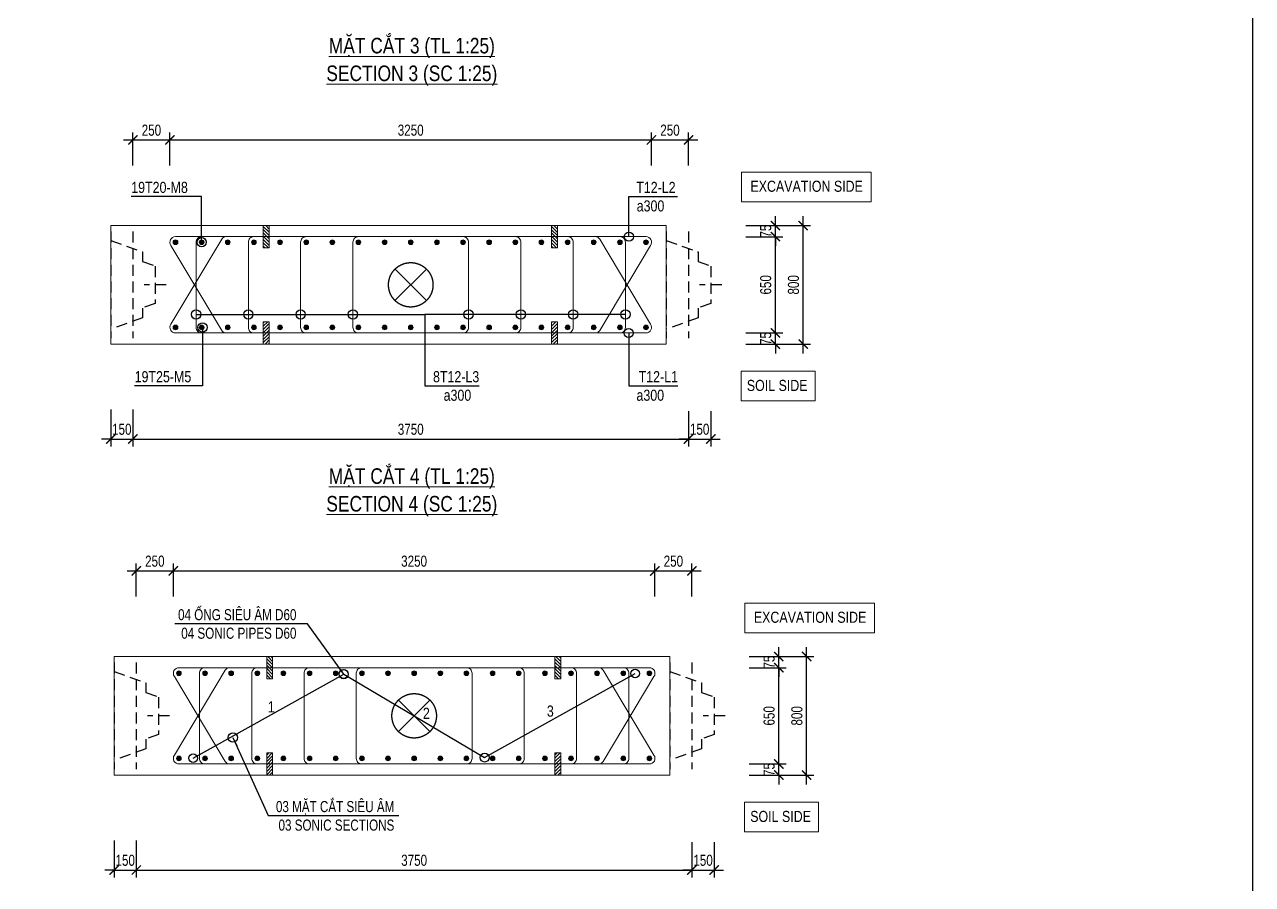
# Model space of a CAD drawing. Header units: millimetres. Extents: x 2746337 to 7547699, y -363432 to 15720.
# Drawn here: x 3114203 to 3147351, y -246798 to -223588 of the extents above; entities that cross this region are included whole.
import ezdxf
from ezdxf.enums import TextEntityAlignment as Align

# ---------------------------------------------------------------- set-up
doc = ezdxf.new("R2010")
doc.units = ezdxf.units.MM
doc.header["$LTSCALE"] = 1200
doc.header["$PDMODE"] = 3
doc.linetypes.add('CENTER', pattern=[2, 1.25, -0.25, 0.25, -0.25])
doc.linetypes.add('HIDDEN', pattern=[0.375, 0.25, -0.125])
for name, color, linetype, lineweight in [('5', 5, 'Continuous', 13), ('BOUND', 3, 'Continuous', 20), ('CWS', 8, 'HIDDEN', 9), ('ENOTE', 2, 'Continuous', 15), ('GRID', 74, 'CENTER', 15), ('K-THUOC', 1, 'Continuous', 18), ('LEADER', 8, 'Continuous', 9), ('MCT', 6, 'Continuous', 20), ('PIPE60', 1, 'Continuous', 25), ('TEXTEN', 3, 'Continuous', 13), ('TEXTMA', 2, 'Continuous', 13), ('TEXTVN', 2, 'Continuous', 20), ('TIE', 4, 'Continuous', 13)]:
    doc.layers.add(name, color=color, linetype=linetype, lineweight=lineweight)
for name, color, linetype in [('CDC.04.HIDDEN', 8, 'HIDDEN'), ('MCSA', 5, 'HIDDEN'), ('MIE', 5, 'HIDDEN')]:
    doc.layers.add(name, color=color, linetype=linetype)
doc.styles.add('DB_Arial', font='arial.ttf', dxfattribs={"width": 0.8})
doc.styles.add('SMTEXT', font='arial.ttf', dxfattribs={"width": 0.75})
doc.dimstyles.new('BSV25', dxfattribs={"dimtxt": 300, "dimasz": 250, "dimexe": 200, "dimexo": 0, "dimgap": 108, "dimtad": 1, "dimdec": 0, "dimlfac": 0.25, "dimdsep": 46, "dimtxsty": 'SMTEXT', "dimblk": 'ARCHTICK', "dimcen": 100, "dimdle": 250, "dimclrd": 256, "dimclre": 256, "dimclrt": 2, "dimadec": 0, "dimazin": 0, "dimtfac": 1, "dimtdec": 0, "dimtix": 1, "dimtmove": 2, "dimatfit": 3, "dimfxl": 800, "dimfxlon": 1, "dimtolj": 1, "dimtzin": 0, "dimarcsym": 0})

# ---------------------------------------------------------------- blocks, each defined once
blk = doc.blocks.new('cws800')
at = {"layer": 'CDC.04.HIDDEN'}
for p, q in [((-600, 1440), (-600, -1440)), ((0, 1440), (0, -1440))]:
    blk.add_line(p, q, dxfattribs=at)
for points in [[(0, 1200), (-860, 888), (-860, 627), (-1200, 507), (-1200, -507), (-860, -627), (-860, -888), (0, -1200)], [(-1500, 0), (-900, 0)]]:
    blk.add_lwpolyline(points, dxfattribs=at)
blk = doc.blocks.new('_ArchTick')
at = {"color": 0, "linetype": 'ByBlock', "const_width": 0.15}
blk.add_lwpolyline([(-0.5, -0.5), (0.5, 0.5)], dxfattribs=at)
blk = doc.blocks.new('*D1874')
at = {"layer": 'Defpoints', "color": 0, "transparency": 16777216}
for p in [(3116528, -232213), (3117128, -232053), (3117128, -234775)]:
    blk.add_point(p, dxfattribs=at)
at = {"layer": 'K-THUOC', "lineweight": -2, "transparency": 16777216}
for p, q in [((3116528, -233975), (3116528, -234975)), ((3117128, -233975), (3117128, -234975)), ((3116528, -234775), (3116278, -234775)), ((3116528, -234775), (3117128, -234775)), ((3117128, -234775), (3117378, -234775))]:
    blk.add_line(p, q, dxfattribs=at)
at = {"layer": 'K-THUOC', "lineweight": -2, "transparency": 16777216, "xscale": 250, "yscale": 250, "zscale": 250}
blk.add_blockref('_ArchTick', (3116528, -234775), dxfattribs=at)
at = {"layer": 'K-THUOC', "lineweight": -2, "transparency": 16777216, "xscale": 250, "yscale": 250, "zscale": 250, "rotation": 180}
blk.add_blockref('_ArchTick', (3117128, -234775), dxfattribs=at)
at = {"layer": 'K-THUOC', "color": 2, "transparency": 16777216, "insert": (3116828, -234513), "char_height": 300, "attachment_point": 5, "style": 'SMTEXT'}
blk.add_mtext('\\A1;150', dxfattribs=at)
blk = doc.blocks.new('*D1875')
at = {"layer": 'Defpoints', "color": 0, "transparency": 16777216}
for p in [(3132128, -234025), (3132728, -234025), (3132728, -234775)]:
    blk.add_point(p, dxfattribs=at)
at = {"layer": 'K-THUOC', "lineweight": -2, "transparency": 16777216}
for p, q in [((3132128, -234025), (3132128, -234975)), ((3132728, -234025), (3132728, -234975)), ((3132128, -234775), (3131878, -234775)), ((3132128, -234775), (3132728, -234775)), ((3132728, -234775), (3132978, -234775))]:
    blk.add_line(p, q, dxfattribs=at)
at = {"layer": 'K-THUOC', "lineweight": -2, "transparency": 16777216, "xscale": 250, "yscale": 250, "zscale": 250}
blk.add_blockref('_ArchTick', (3132128, -234775), dxfattribs=at)
at = {"layer": 'K-THUOC', "lineweight": -2, "transparency": 16777216, "xscale": 250, "yscale": 250, "zscale": 250, "rotation": 180}
blk.add_blockref('_ArchTick', (3132728, -234775), dxfattribs=at)
at = {"layer": 'K-THUOC', "color": 2, "transparency": 16777216, "insert": (3132428, -234513), "char_height": 300, "attachment_point": 5, "style": 'SMTEXT'}
blk.add_mtext('\\A1;150', dxfattribs=at)
blk = doc.blocks.new('*D1876')
at = {"layer": 'Defpoints', "color": 0, "transparency": 16777216}
for p in [(3118128, -226701), (3117128, -227392), (3118128, -227392)]:
    blk.add_point(p, dxfattribs=at)
at = {"layer": 'K-THUOC', "lineweight": -2, "transparency": 16777216}
for p, q in [((3116878, -226701), (3118378, -226701)), ((3117128, -227392), (3117128, -226501)), ((3118128, -227392), (3118128, -226501))]:
    blk.add_line(p, q, dxfattribs=at)
at = {"layer": 'K-THUOC', "lineweight": -2, "transparency": 16777216, "xscale": 250, "yscale": 250, "zscale": 250, "rotation": 180}
blk.add_blockref('_ArchTick', (3117128, -226701), dxfattribs=at)
at = {"layer": 'K-THUOC', "lineweight": -2, "transparency": 16777216, "xscale": 250, "yscale": 250, "zscale": 250}
blk.add_blockref('_ArchTick', (3118128, -226701), dxfattribs=at)
at = {"layer": 'K-THUOC', "color": 2, "transparency": 16777216, "insert": (3117628, -226440), "char_height": 300, "attachment_point": 5, "style": 'SMTEXT'}
blk.add_mtext('\\A1;250', dxfattribs=at)
blk = doc.blocks.new('*D1877')
at = {"layer": 'Defpoints', "color": 0, "transparency": 16777216}
for p in [(3131126, -226701), (3118128, -227392), (3131126, -227392)]:
    blk.add_point(p, dxfattribs=at)
at = {"layer": 'K-THUOC', "lineweight": -2, "transparency": 16777216}
for p, q in [((3117878, -226701), (3131376, -226701)), ((3118128, -227392), (3118128, -226501)), ((3131126, -227392), (3131126, -226501))]:
    blk.add_line(p, q, dxfattribs=at)
at = {"layer": 'K-THUOC', "lineweight": -2, "transparency": 16777216, "xscale": 250, "yscale": 250, "zscale": 250, "rotation": 180}
blk.add_blockref('_ArchTick', (3118128, -226701), dxfattribs=at)
at = {"layer": 'K-THUOC', "lineweight": -2, "transparency": 16777216, "xscale": 250, "yscale": 250, "zscale": 250}
blk.add_blockref('_ArchTick', (3131126, -226701), dxfattribs=at)
at = {"layer": 'K-THUOC', "color": 2, "transparency": 16777216, "insert": (3124627, -226440), "char_height": 300, "attachment_point": 5, "style": 'SMTEXT'}
blk.add_mtext('\\A1;3250', dxfattribs=at)
blk = doc.blocks.new('*D1878')
at = {"layer": 'Defpoints', "color": 0, "transparency": 16777216}
for p in [(3117128, -232053), (3132128, -234025), (3132128, -234775)]:
    blk.add_point(p, dxfattribs=at)
at = {"layer": 'K-THUOC', "lineweight": -2, "transparency": 16777216}
for p, q in [((3117128, -233975), (3117128, -234975)), ((3132128, -234025), (3132128, -234975)), ((3116878, -234775), (3132378, -234775))]:
    blk.add_line(p, q, dxfattribs=at)
at = {"layer": 'K-THUOC', "lineweight": -2, "transparency": 16777216, "xscale": 250, "yscale": 250, "zscale": 250, "rotation": 180}
blk.add_blockref('_ArchTick', (3117128, -234775), dxfattribs=at)
at = {"layer": 'K-THUOC', "lineweight": -2, "transparency": 16777216, "xscale": 250, "yscale": 250, "zscale": 250}
blk.add_blockref('_ArchTick', (3132128, -234775), dxfattribs=at)
at = {"layer": 'K-THUOC', "color": 2, "transparency": 16777216, "insert": (3124628, -234513), "char_height": 300, "attachment_point": 5, "style": 'SMTEXT'}
blk.add_mtext('\\A1;3750', dxfattribs=at)
blk = doc.blocks.new('*D1879')
at = {"layer": 'Defpoints', "color": 0, "transparency": 16777216}
for p in [(3132128, -226701), (3131126, -227392), (3132128, -227392)]:
    blk.add_point(p, dxfattribs=at)
at = {"layer": 'K-THUOC', "lineweight": -2, "transparency": 16777216}
for p, q in [((3130876, -226701), (3132378, -226701)), ((3131126, -227392), (3131126, -226501)), ((3132128, -227392), (3132128, -226501))]:
    blk.add_line(p, q, dxfattribs=at)
at = {"layer": 'K-THUOC', "lineweight": -2, "transparency": 16777216, "xscale": 250, "yscale": 250, "zscale": 250, "rotation": 180}
blk.add_blockref('_ArchTick', (3131126, -226701), dxfattribs=at)
at = {"layer": 'K-THUOC', "lineweight": -2, "transparency": 16777216, "xscale": 250, "yscale": 250, "zscale": 250}
blk.add_blockref('_ArchTick', (3132128, -226701), dxfattribs=at)
at = {"layer": 'K-THUOC', "color": 2, "transparency": 16777216, "insert": (3131627, -226440), "char_height": 300, "attachment_point": 5, "style": 'SMTEXT'}
blk.add_mtext('\\A1;250', dxfattribs=at)
blk = doc.blocks.new('mct1')
at = {"lineweight": 9}
h = blk.add_hatch(color=256, dxfattribs=at)
h.dxf.hatch_style = 1
h.paths.add_polyline_path([(-16, 0, 1), (16, 0, 1)])
blk.add_circle((0, 0), 16, dxfattribs=at)
blk = doc.blocks.new('sp')
at = {"layer": '5', "lineweight": 20}
h = blk.add_hatch(dxfattribs=at)
h.set_pattern_fill('ANSI31', color=256, scale=500)
h.set_pattern_definition([(45, (0, 0), (-44.194, 44.194), [])])
h.paths.add_polyline_path([(80, 300), (-80, 300), (-80, -300), (80, -300)])
blk.add_lwpolyline([(-80, -300), (80, -300), (80, 300), (-80, 300)], close=True, dxfattribs=at)
blk = doc.blocks.new('*D1880')
at = {"layer": 'Defpoints', "color": 0, "transparency": 16777216}
for p in [(3133723, -229013), (3135223, -229013), (3133723, -232213)]:
    blk.add_point(p, dxfattribs=at)
at = {"layer": 'K-THUOC', "lineweight": -2, "transparency": 16777216}
for p, q in [((3134423, -229013), (3135423, -229013)), ((3135223, -232463), (3135223, -228763)), ((3134423, -232213), (3135423, -232213))]:
    blk.add_line(p, q, dxfattribs=at)
at = {"layer": 'K-THUOC', "lineweight": -2, "transparency": 16777216, "xscale": 250, "yscale": 250, "zscale": 250}
for p, rotation in [((3135223, -229013), 90), ((3135223, -232213), 270)]:
    blk.add_blockref('_ArchTick', p, dxfattribs=dict(at, rotation=rotation))
at = {"layer": 'K-THUOC', "color": 2, "transparency": 16777216, "insert": (3134962, -230613), "char_height": 300, "attachment_point": 5, "rotation": 90, "style": 'SMTEXT'}
blk.add_mtext('\\A1;800', dxfattribs=at)
blk = doc.blocks.new('*D1881')
at = {"layer": 'Defpoints', "color": 0, "transparency": 16777216}
for p in [(3133723, -231913), (3134473, -231913), (3133365, -232213)]:
    blk.add_point(p, dxfattribs=at)
at = {"layer": 'K-THUOC', "lineweight": -2, "transparency": 16777216}
for p, q in [((3134473, -231913), (3134473, -231663)), ((3133723, -231913), (3134673, -231913)), ((3134473, -232213), (3134473, -231913)), ((3133673, -232213), (3134673, -232213)), ((3134473, -232213), (3134473, -232463))]:
    blk.add_line(p, q, dxfattribs=at)
at = {"layer": 'K-THUOC', "lineweight": -2, "transparency": 16777216, "xscale": 250, "yscale": 250, "zscale": 250}
for p, rotation in [((3134473, -231913), 270), ((3134473, -232213), 90)]:
    blk.add_blockref('_ArchTick', p, dxfattribs=dict(at, rotation=rotation))
at = {"layer": 'K-THUOC', "color": 2, "transparency": 16777216, "insert": (3134212, -232063), "char_height": 300, "attachment_point": 5, "rotation": 90, "style": 'SMTEXT'}
blk.add_mtext('\\A1;75', dxfattribs=at)
blk = doc.blocks.new('*D1882')
at = {"layer": 'Defpoints', "color": 0, "transparency": 16777216}
for p in [(3133365, -229313), (3134473, -229313), (3133365, -231913)]:
    blk.add_point(p, dxfattribs=at)
at = {"layer": 'K-THUOC', "lineweight": -2, "transparency": 16777216}
for p, q in [((3133673, -229313), (3134673, -229313)), ((3134473, -232163), (3134473, -229063)), ((3133673, -231913), (3134673, -231913))]:
    blk.add_line(p, q, dxfattribs=at)
at = {"layer": 'K-THUOC', "lineweight": -2, "transparency": 16777216, "xscale": 250, "yscale": 250, "zscale": 250}
for p, rotation in [((3134473, -229313), 90), ((3134473, -231913), 270)]:
    blk.add_blockref('_ArchTick', p, dxfattribs=dict(at, rotation=rotation))
at = {"layer": 'K-THUOC', "color": 2, "transparency": 16777216, "insert": (3134212, -230613), "char_height": 300, "attachment_point": 5, "rotation": 90, "style": 'SMTEXT'}
blk.add_mtext('\\A1;650', dxfattribs=at)
blk = doc.blocks.new('*D1883')
at = {"layer": 'Defpoints', "color": 0, "transparency": 16777216}
for p in [(3133365, -229013), (3134473, -229013), (3133365, -229313)]:
    blk.add_point(p, dxfattribs=at)
at = {"layer": 'K-THUOC', "lineweight": -2, "transparency": 16777216}
for p, q in [((3133673, -229013), (3134673, -229013)), ((3134473, -229013), (3134473, -228763)), ((3134473, -229313), (3134473, -229013)), ((3133673, -229313), (3134673, -229313)), ((3134473, -229313), (3134473, -229563))]:
    blk.add_line(p, q, dxfattribs=at)
at = {"layer": 'K-THUOC', "lineweight": -2, "transparency": 16777216, "xscale": 250, "yscale": 250, "zscale": 250}
for p, rotation in [((3134473, -229013), 270), ((3134473, -229313), 90)]:
    blk.add_blockref('_ArchTick', p, dxfattribs=dict(at, rotation=rotation))
at = {"layer": 'K-THUOC', "color": 2, "transparency": 16777216, "insert": (3134212, -229163), "char_height": 300, "attachment_point": 5, "rotation": 90, "style": 'SMTEXT'}
blk.add_mtext('\\A1;75', dxfattribs=at)
blk = doc.blocks.new('tremie')
at = {"layer": 'MIE', "color": 74, "ltscale": 1000}
for p, q in [((424, -424), (-424, 424)), ((424, 424), (-424, -424))]:
    blk.add_line(p, q, dxfattribs=at)
at = {"layer": 'MIE', "ltscale": 500}
blk.add_circle((0, 0), 600, dxfattribs=at)
blk = doc.blocks.new('*D1884')
at = {"layer": 'Defpoints', "color": 0, "transparency": 16777216}
for p in [(3116620, -243847), (3117220, -243687), (3117220, -246409)]:
    blk.add_point(p, dxfattribs=at)
at = {"layer": 'K-THUOC', "lineweight": -2, "transparency": 16777216}
for p, q in [((3116620, -245609), (3116620, -246609)), ((3117220, -245609), (3117220, -246609)), ((3116620, -246409), (3116370, -246409)), ((3116620, -246409), (3117220, -246409)), ((3117220, -246409), (3117470, -246409))]:
    blk.add_line(p, q, dxfattribs=at)
at = {"layer": 'K-THUOC', "lineweight": -2, "transparency": 16777216, "xscale": 250, "yscale": 250, "zscale": 250}
blk.add_blockref('_ArchTick', (3116620, -246409), dxfattribs=at)
at = {"layer": 'K-THUOC', "lineweight": -2, "transparency": 16777216, "xscale": 250, "yscale": 250, "zscale": 250, "rotation": 180}
blk.add_blockref('_ArchTick', (3117220, -246409), dxfattribs=at)
at = {"layer": 'K-THUOC', "color": 2, "transparency": 16777216, "insert": (3116920, -246148), "char_height": 300, "attachment_point": 5, "style": 'SMTEXT'}
blk.add_mtext('\\A1;150', dxfattribs=at)
blk = doc.blocks.new('*D1885')
at = {"layer": 'Defpoints', "color": 0, "transparency": 16777216}
for p in [(3132220, -245659), (3132820, -245659), (3132820, -246409)]:
    blk.add_point(p, dxfattribs=at)
at = {"layer": 'K-THUOC', "lineweight": -2, "transparency": 16777216}
for p, q in [((3132220, -245659), (3132220, -246609)), ((3132820, -245659), (3132820, -246609)), ((3132220, -246409), (3131970, -246409)), ((3132220, -246409), (3132820, -246409)), ((3132820, -246409), (3133070, -246409))]:
    blk.add_line(p, q, dxfattribs=at)
at = {"layer": 'K-THUOC', "lineweight": -2, "transparency": 16777216, "xscale": 250, "yscale": 250, "zscale": 250}
blk.add_blockref('_ArchTick', (3132220, -246409), dxfattribs=at)
at = {"layer": 'K-THUOC', "lineweight": -2, "transparency": 16777216, "xscale": 250, "yscale": 250, "zscale": 250, "rotation": 180}
blk.add_blockref('_ArchTick', (3132820, -246409), dxfattribs=at)
at = {"layer": 'K-THUOC', "color": 2, "transparency": 16777216, "insert": (3132520, -246148), "char_height": 300, "attachment_point": 5, "style": 'SMTEXT'}
blk.add_mtext('\\A1;150', dxfattribs=at)
blk = doc.blocks.new('*D1886')
at = {"layer": 'Defpoints', "color": 0, "transparency": 16777216}
for p in [(3118220, -238335), (3117220, -239026), (3118220, -239026)]:
    blk.add_point(p, dxfattribs=at)
at = {"layer": 'K-THUOC', "lineweight": -2, "transparency": 16777216}
for p, q in [((3116970, -238335), (3118470, -238335)), ((3117220, -239026), (3117220, -238135)), ((3118220, -239026), (3118220, -238135))]:
    blk.add_line(p, q, dxfattribs=at)
at = {"layer": 'K-THUOC', "lineweight": -2, "transparency": 16777216, "xscale": 250, "yscale": 250, "zscale": 250, "rotation": 180}
blk.add_blockref('_ArchTick', (3117220, -238335), dxfattribs=at)
at = {"layer": 'K-THUOC', "lineweight": -2, "transparency": 16777216, "xscale": 250, "yscale": 250, "zscale": 250}
blk.add_blockref('_ArchTick', (3118220, -238335), dxfattribs=at)
at = {"layer": 'K-THUOC', "color": 2, "transparency": 16777216, "insert": (3117720, -238074), "char_height": 300, "attachment_point": 5, "style": 'SMTEXT'}
blk.add_mtext('\\A1;250', dxfattribs=at)
blk = doc.blocks.new('*D1887')
at = {"layer": 'Defpoints', "color": 0, "transparency": 16777216}
for p in [(3131218, -238335), (3118220, -239026), (3131218, -239026)]:
    blk.add_point(p, dxfattribs=at)
at = {"layer": 'K-THUOC', "lineweight": -2, "transparency": 16777216}
for p, q in [((3117970, -238335), (3131468, -238335)), ((3118220, -239026), (3118220, -238135)), ((3131218, -239026), (3131218, -238135))]:
    blk.add_line(p, q, dxfattribs=at)
at = {"layer": 'K-THUOC', "lineweight": -2, "transparency": 16777216, "xscale": 250, "yscale": 250, "zscale": 250, "rotation": 180}
blk.add_blockref('_ArchTick', (3118220, -238335), dxfattribs=at)
at = {"layer": 'K-THUOC', "lineweight": -2, "transparency": 16777216, "xscale": 250, "yscale": 250, "zscale": 250}
blk.add_blockref('_ArchTick', (3131218, -238335), dxfattribs=at)
at = {"layer": 'K-THUOC', "color": 2, "transparency": 16777216, "insert": (3124719, -238074), "char_height": 300, "attachment_point": 5, "style": 'SMTEXT'}
blk.add_mtext('\\A1;3250', dxfattribs=at)
blk = doc.blocks.new('*D1888')
at = {"layer": 'Defpoints', "color": 0, "transparency": 16777216}
for p in [(3117220, -243687), (3132220, -245659), (3132220, -246409)]:
    blk.add_point(p, dxfattribs=at)
at = {"layer": 'K-THUOC', "lineweight": -2, "transparency": 16777216}
for p, q in [((3117220, -245609), (3117220, -246609)), ((3132220, -245659), (3132220, -246609)), ((3116970, -246409), (3132470, -246409))]:
    blk.add_line(p, q, dxfattribs=at)
at = {"layer": 'K-THUOC', "lineweight": -2, "transparency": 16777216, "xscale": 250, "yscale": 250, "zscale": 250, "rotation": 180}
blk.add_blockref('_ArchTick', (3117220, -246409), dxfattribs=at)
at = {"layer": 'K-THUOC', "lineweight": -2, "transparency": 16777216, "xscale": 250, "yscale": 250, "zscale": 250}
blk.add_blockref('_ArchTick', (3132220, -246409), dxfattribs=at)
at = {"layer": 'K-THUOC', "color": 2, "transparency": 16777216, "insert": (3124720, -246148), "char_height": 300, "attachment_point": 5, "style": 'SMTEXT'}
blk.add_mtext('\\A1;3750', dxfattribs=at)
blk = doc.blocks.new('*D1889')
at = {"layer": 'Defpoints', "color": 0, "transparency": 16777216}
for p in [(3132220, -238335), (3131218, -239026), (3132220, -239026)]:
    blk.add_point(p, dxfattribs=at)
at = {"layer": 'K-THUOC', "lineweight": -2, "transparency": 16777216}
for p, q in [((3130968, -238335), (3132470, -238335)), ((3131218, -239026), (3131218, -238135)), ((3132220, -239026), (3132220, -238135))]:
    blk.add_line(p, q, dxfattribs=at)
at = {"layer": 'K-THUOC', "lineweight": -2, "transparency": 16777216, "xscale": 250, "yscale": 250, "zscale": 250, "rotation": 180}
blk.add_blockref('_ArchTick', (3131218, -238335), dxfattribs=at)
at = {"layer": 'K-THUOC', "lineweight": -2, "transparency": 16777216, "xscale": 250, "yscale": 250, "zscale": 250}
blk.add_blockref('_ArchTick', (3132220, -238335), dxfattribs=at)
at = {"layer": 'K-THUOC', "color": 2, "transparency": 16777216, "insert": (3131719, -238074), "char_height": 300, "attachment_point": 5, "style": 'SMTEXT'}
blk.add_mtext('\\A1;250', dxfattribs=at)
blk = doc.blocks.new('*D1890')
at = {"layer": 'Defpoints', "color": 0, "transparency": 16777216}
for p in [(3133815, -240647), (3135315, -240647), (3133815, -243847)]:
    blk.add_point(p, dxfattribs=at)
at = {"layer": 'K-THUOC', "lineweight": -2, "transparency": 16777216}
for p, q in [((3134515, -240647), (3135515, -240647)), ((3135315, -244097), (3135315, -240397)), ((3134515, -243847), (3135515, -243847))]:
    blk.add_line(p, q, dxfattribs=at)
at = {"layer": 'K-THUOC', "lineweight": -2, "transparency": 16777216, "xscale": 250, "yscale": 250, "zscale": 250}
for p, rotation in [((3135315, -240647), 90), ((3135315, -243847), 270)]:
    blk.add_blockref('_ArchTick', p, dxfattribs=dict(at, rotation=rotation))
at = {"layer": 'K-THUOC', "color": 2, "transparency": 16777216, "insert": (3135054, -242247), "char_height": 300, "attachment_point": 5, "rotation": 90, "style": 'SMTEXT'}
blk.add_mtext('\\A1;800', dxfattribs=at)
blk = doc.blocks.new('*D1891')
at = {"layer": 'Defpoints', "color": 0, "transparency": 16777216}
for p in [(3133815, -243547), (3134565, -243547), (3133457, -243847)]:
    blk.add_point(p, dxfattribs=at)
at = {"layer": 'K-THUOC', "lineweight": -2, "transparency": 16777216}
for p, q in [((3134565, -243547), (3134565, -243297)), ((3133815, -243547), (3134765, -243547)), ((3134565, -243847), (3134565, -243547)), ((3133765, -243847), (3134765, -243847)), ((3134565, -243847), (3134565, -244097))]:
    blk.add_line(p, q, dxfattribs=at)
at = {"layer": 'K-THUOC', "lineweight": -2, "transparency": 16777216, "xscale": 250, "yscale": 250, "zscale": 250}
for p, rotation in [((3134565, -243547), 270), ((3134565, -243847), 90)]:
    blk.add_blockref('_ArchTick', p, dxfattribs=dict(at, rotation=rotation))
at = {"layer": 'K-THUOC', "color": 2, "transparency": 16777216, "insert": (3134304, -243697), "char_height": 300, "attachment_point": 5, "rotation": 90, "style": 'SMTEXT'}
blk.add_mtext('\\A1;75', dxfattribs=at)
blk = doc.blocks.new('*D1892')
at = {"layer": 'Defpoints', "color": 0, "transparency": 16777216}
for p in [(3133457, -240947), (3134565, -240947), (3133457, -243547)]:
    blk.add_point(p, dxfattribs=at)
at = {"layer": 'K-THUOC', "lineweight": -2, "transparency": 16777216}
for p, q in [((3133765, -240947), (3134765, -240947)), ((3134565, -243797), (3134565, -240697)), ((3133765, -243547), (3134765, -243547))]:
    blk.add_line(p, q, dxfattribs=at)
at = {"layer": 'K-THUOC', "lineweight": -2, "transparency": 16777216, "xscale": 250, "yscale": 250, "zscale": 250}
for p, rotation in [((3134565, -240947), 90), ((3134565, -243547), 270)]:
    blk.add_blockref('_ArchTick', p, dxfattribs=dict(at, rotation=rotation))
at = {"layer": 'K-THUOC', "color": 2, "transparency": 16777216, "insert": (3134304, -242247), "char_height": 300, "attachment_point": 5, "rotation": 90, "style": 'SMTEXT'}
blk.add_mtext('\\A1;650', dxfattribs=at)
blk = doc.blocks.new('*D1893')
at = {"layer": 'Defpoints', "color": 0, "transparency": 16777216}
for p in [(3133457, -240647), (3134565, -240647), (3133457, -240947)]:
    blk.add_point(p, dxfattribs=at)
at = {"layer": 'K-THUOC', "lineweight": -2, "transparency": 16777216}
for p, q in [((3133765, -240647), (3134765, -240647)), ((3134565, -240647), (3134565, -240397)), ((3134565, -240947), (3134565, -240647)), ((3133765, -240947), (3134765, -240947)), ((3134565, -240947), (3134565, -241197))]:
    blk.add_line(p, q, dxfattribs=at)
at = {"layer": 'K-THUOC', "lineweight": -2, "transparency": 16777216, "xscale": 250, "yscale": 250, "zscale": 250}
for p, rotation in [((3134565, -240647), 270), ((3134565, -240947), 90)]:
    blk.add_blockref('_ArchTick', p, dxfattribs=dict(at, rotation=rotation))
at = {"layer": 'K-THUOC', "color": 2, "transparency": 16777216, "insert": (3134304, -240797), "char_height": 300, "attachment_point": 5, "rotation": 90, "style": 'SMTEXT'}
blk.add_mtext('\\A1;75', dxfattribs=at)

msp = doc.modelspace()

# ---------------------------------------------------------------- linework, layer by layer
msp.add_lwpolyline([(3053834.1, -185266.4), (3147351.4, -185266.4), (3147351.4, -262418.8), (3053834.1, -262418.8)], close=True)
at = {"layer": 'BOUND'}
for points in [[(3116527.6, -232212.8), (3131527.6, -232212.8), (3131527.6, -229012.8), (3116527.6, -229012.8)], [(3116619.6, -243847), (3131619.6, -243847), (3131619.6, -240647), (3116619.6, -240647)]]:
    msp.add_lwpolyline(points, close=True, dxfattribs=at)
at = {"layer": 'ENOTE'}
for points in [[(3133559.7, -227570.3), (3137059.7, -227570.3), (3137059.7, -228370.3), (3133559.7, -228370.3)], [(3133549, -232946.9), (3135549, -232946.9), (3135549, -233746.9), (3133549, -233746.9)], [(3133651.7, -239204.4), (3137151.7, -239204.4), (3137151.7, -240004.4), (3133651.7, -240004.4)], [(3133641, -244581), (3135641, -244581), (3135641, -245381), (3133641, -245381)]]:
    msp.add_lwpolyline(points, close=True, dxfattribs=at)
at = {"layer": 'MCSA', "color": 5, "ltscale": 1000}
for points in [[(3118754.9, -243389.1), (3122818.3, -241120.6), (3126623.6, -243373.3)], [(3126623.6, -243373.3), (3130687, -241104.8)]]:
    msp.add_lwpolyline(points, dxfattribs=at)
at = {"layer": 'PIPE60'}
for centre in [(3130687, -241104.8), (3122818.3, -241120.6), (3118754.9, -243389.1), (3126623.6, -243373.3)]:
    msp.add_circle(centre, 120, dxfattribs=at)
at = {"layer": 'TIE', "lineweight": 20}
for points in [[(3119649.4, -229312.8, 0.244599), (3119526.6, -229376.7), (3118154.8, -231676.7, 0.6069433), (3118277.6, -231912.8), (3130980.2, -231912.8, 0.6069433), (3131103, -231676.7), (3129731.3, -229376.7, 0.244599), (3129608.4, -229312.8)], [(3129608.4, -231912.8, 0.244599), (3129731.3, -231848.9), (3131103, -229548.9, 0.6069433), (3130980.2, -229312.8), (3118277.6, -229312.8, 0.6069433), (3118154.8, -229548.9), (3119526.6, -231848.9, 0.244599), (3119649.4, -231912.8)], [(3119741.4, -240947, 0.244599), (3119618.6, -241010.9), (3118246.8, -243310.9, 0.6069433), (3118369.6, -243547), (3131072.2, -243547, 0.6069433), (3131195, -243310.9), (3129823.3, -241010.9, 0.244599), (3129700.4, -240947)], [(3129700.4, -243547, 0.244599), (3129823.3, -243483), (3131195, -241183, 0.6069433), (3131072.2, -240947), (3118369.6, -240947, 0.6069433), (3118246.8, -241183), (3119618.6, -243483, 0.244599), (3119741.4, -243547)]]:
    msp.add_lwpolyline(points, format="xyb", dxfattribs=at)
at = {"layer": 'TIE'}
for points in [[(3119433.3, -231912.8), (3118983.3, -231912.8, -0.4142136), (3118833.3, -231762.8), (3118833.3, -229462.8, -0.4142136), (3118983.3, -229312.8), (3119433.3, -229312.8)], [(3120844.7, -231912.8), (3120394.7, -231912.8, -0.4142136), (3120244.7, -231762.8), (3120244.7, -229462.8, -0.4142136), (3120394.7, -229312.8), (3120844.7, -229312.8)], [(3122256.1, -231912.8), (3121806.1, -231912.8, -0.4142136), (3121656.1, -231762.8), (3121656.1, -229462.8, -0.4142136), (3121806.1, -229312.8), (3122256.1, -229312.8)], [(3123667.5, -231912.8), (3123217.5, -231912.8, -0.4142136), (3123067.5, -231762.8), (3123067.5, -229462.8, -0.4142136), (3123217.5, -229312.8), (3123667.5, -229312.8)], [(3125590.3, -231912.8), (3126040.3, -231912.8, 0.4142136), (3126190.3, -231762.8), (3126190.3, -229462.8, 0.4142136), (3126040.3, -229312.8), (3125590.3, -229312.8)], [(3127001.7, -231912.8), (3127451.7, -231912.8, 0.4142136), (3127601.7, -231762.8), (3127601.7, -229462.8, 0.4142136), (3127451.7, -229312.8), (3127001.7, -229312.8)], [(3128413.1, -231912.8), (3128863.1, -231912.8, 0.4142136), (3129013.1, -231762.8), (3129013.1, -229462.8, 0.4142136), (3128863.1, -229312.8), (3128413.1, -229312.8)], [(3129824.5, -231912.8), (3130274.5, -231912.8, 0.4142136), (3130424.5, -231762.8), (3130424.5, -229462.8, 0.4142136), (3130274.5, -229312.8), (3129824.5, -229312.8)], [(3119525.3, -243547), (3119075.3, -243547, -0.4142136), (3118925.3, -243397), (3118925.3, -241097, -0.4142136), (3119075.3, -240947), (3119525.3, -240947)], [(3120936.7, -243547), (3120486.7, -243547, -0.4142136), (3120336.7, -243397), (3120336.7, -241097, -0.4142136), (3120486.7, -240947), (3120936.7, -240947)], [(3122348.1, -243547), (3121898.1, -243547, -0.4142136), (3121748.1, -243397), (3121748.1, -241097, -0.4142136), (3121898.1, -240947), (3122348.1, -240947)], [(3123759.5, -243547), (3123309.5, -243547, -0.4142136), (3123159.5, -243397), (3123159.5, -241097, -0.4142136), (3123309.5, -240947), (3123759.5, -240947)], [(3125682.3, -243547), (3126132.3, -243547, 0.4142136), (3126282.3, -243397), (3126282.3, -241097, 0.4142136), (3126132.3, -240947), (3125682.3, -240947)], [(3127093.7, -243547), (3127543.7, -243547, 0.4142136), (3127693.7, -243397), (3127693.7, -241097, 0.4142136), (3127543.7, -240947), (3127093.7, -240947)], [(3128505.1, -243547), (3128955.1, -243547, 0.4142136), (3129105.1, -243397), (3129105.1, -241097, 0.4142136), (3128955.1, -240947), (3128505.1, -240947)], [(3129916.5, -243547), (3130366.5, -243547, 0.4142136), (3130516.5, -243397), (3130516.5, -241097, 0.4142136), (3130366.5, -240947), (3129916.5, -240947)]]:
    msp.add_lwpolyline(points, format="xyb", dxfattribs=at)

# ---------------------------------------------------------------- block references
at = {"layer": 'CWS', "xscale": -1}
for p in [(3116527.6, -230612.8), (3131527.6, -230612.8), (3116619.6, -242247), (3131619.6, -242247)]:
    msp.add_blockref('cws800', p, dxfattribs=at)
at = {"layer": 'ENOTE', "xscale": -1}
for p in [(3120728.5, -229312.8), (3128507.9, -229312.8), (3120820.4, -240947), (3128599.9, -240947)]:
    msp.add_blockref('sp', p, dxfattribs=at)
at = {"layer": 'ENOTE', "rotation": 180}
for p in [(3120728.5, -231912.8), (3128507.9, -231912.8), (3120820.4, -243547), (3128599.9, -243547)]:
    msp.add_blockref('sp', p, dxfattribs=at)
at = {"layer": 'GRID', "rotation": 269.672406155841}
for p in [(3124628.9, -230612.8), (3124720.9, -242247)]:
    msp.add_blockref('tremie', p, dxfattribs=at)
at = {"layer": 'MCT', "xscale": -4, "yscale": 4, "zscale": 4, "rotation": 180}
for p in [(3118277.6, -229462.8), (3118983.3, -229462.8), (3119689, -229462.8), (3120394.7, -229462.8), (3121100.4, -229462.8), (3121806.1, -229462.8), (3122511.8, -229462.8), (3123217.5, -229462.8), (3123923.2, -229462.8), (3124628.9, -229462.8), (3125334.6, -229462.8), (3126040.3, -229462.8), (3126746, -229462.8), (3127451.7, -229462.8), (3128157.4, -229462.8), (3128863.1, -229462.8), (3129568.8, -229462.8), (3130274.5, -229462.8), (3130980.2, -229462.8), (3118369.6, -241097), (3119075.3, -241097), (3119781, -241097), (3120486.7, -241097), (3121192.4, -241097), (3121898.1, -241097), (3122603.8, -241097), (3123309.5, -241097), (3124015.2, -241097), (3124720.9, -241097), (3125426.6, -241097), (3126132.3, -241097), (3126838, -241097), (3127543.7, -241097), (3128249.4, -241097), (3128955.1, -241097), (3129660.8, -241097), (3130366.5, -241097), (3131072.2, -241097)]:
    msp.add_blockref('mct1', p, dxfattribs=at)
at = {"layer": 'MCT', "xscale": 4, "yscale": 4, "zscale": 4}
for p in [(3118277.6, -231762.8), (3118983.3, -231762.8), (3119689, -231762.8), (3120394.7, -231762.8), (3121100.4, -231762.8), (3121806.1, -231762.8), (3122511.8, -231762.8), (3123217.5, -231762.8), (3123923.2, -231762.8), (3124628.9, -231762.8), (3125334.6, -231762.8), (3126040.3, -231762.8), (3126746, -231762.8), (3127451.7, -231762.8), (3128157.4, -231762.8), (3128863.1, -231762.8), (3129568.8, -231762.8), (3130274.5, -231762.8), (3130980.2, -231762.8), (3118369.6, -243397), (3119075.3, -243397), (3119781, -243397), (3120486.7, -243397), (3121192.4, -243397), (3121898.1, -243397), (3122603.8, -243397), (3123309.5, -243397), (3124015.2, -243397), (3124720.9, -243397), (3125426.6, -243397), (3126132.3, -243397), (3126838, -243397), (3127543.7, -243397), (3128249.4, -243397), (3128955.1, -243397), (3129660.8, -243397), (3130366.5, -243397), (3131072.2, -243397)]:
    msp.add_blockref('mct1', p, dxfattribs=at)

# ---------------------------------------------------------------- texts
at = {"layer": 'TEXTEN', "style": 'DB_Arial', "width": 0.8}
for s, p in [('T12-L2', (3131778.6, -228132.8)), ('8T12-L3', (3126478.8, -233242.8)), ('T12-L1', (3131842.7, -233242.8)), ('a300', (3126262.1, -233742.8))]:
    msp.add_text(s, height=300, dxfattribs=at).set_placement(p, align=Align.RIGHT)
for p in [(3130728.9, -228632.8), (3130722.7, -233742.8)]:
    msp.add_text('a300', height=300, dxfattribs=at).set_placement(p)
at = {"layer": 'TEXTMA', "style": 'DB_Arial', "width": 0.8}
for s, p in [('19T20-M8', (3117083.3, -228132.8)), ('19T25-M5', (3117175.1, -233242.8))]:
    msp.add_text(s, height=300, dxfattribs=at).set_placement(p)
at = {"layer": 'TEXTVN', "style": 'DB_Arial', "width": 0.8}
for s, p in [('%%UMẶT CẮT 3 (TL 1:25)', (3124658.2, -224155.9)), ('%%USECTION 3 (SC 1:25)', (3124658.2, -224955.9)), ('%%UMẶT CẮT 4 (TL 1:25)', (3124658.2, -235774.7)), ('%%USECTION 4 (SC 1:25)', (3124658.2, -236574.7))]:
    msp.add_text(s, height=420, rotation=360, dxfattribs=at).set_placement(p, align=Align.MIDDLE)
for p in [(3133798.9, -228102), (3133890.9, -239736.1)]:
    msp.add_text('EXCAVATION SIDE', height=300, dxfattribs=at).set_placement(p)
for p in [(3135341.2, -233478.5), (3135433.2, -245112.7)]:
    msp.add_text('SOIL SIDE', height=300, dxfattribs=at).set_placement(p, align=Align.RIGHT)
at = {"layer": 'TEXTVN', "lineweight": 20, "style": 'SMTEXT', "width": 0.75}
for s, p in [('04 ỐNG SIÊU ÂM D60', (3121542.4, -239666.3)), ('04 SONIC PIPES D60', (3121542.4, -240166.3)), ('03 MẶT CẮT SIÊU ÂM', (3124185.4, -244846.1)), ('03 SONIC SECTIONS', (3124185.4, -245346.1))]:
    msp.add_text(s, height=300, dxfattribs=at).set_placement(p, align=Align.RIGHT)
at = {"layer": 'TEXTVN', "style": 'DB_Arial', "width": 0.8}
for s, p in [('1', (3120864.8, -242153.7)), ('3', (3128396.8, -242268.7)), ('2', (3125049.8, -242328.7))]:
    msp.add_text(s, height=300, rotation=360, dxfattribs=at).set_placement(p, align=Align.CENTER)

# ---------------------------------------------------------------- dimensions: what is measured, and where the dimension line sits
at = {"layer": 'K-THUOC'}
for base, p1, p2, picture, middle in [((3118127.6, -226701.1), (3117127.6, -227392.1), (3118127.6, -227392.1), '*D1876', (3117627.6, -226439.9)), ((3131126.2, -226701.1), (3118127.6, -227392.1), (3131126.2, -227392.1), '*D1877', (3124626.9, -226439.8)), ((3132127.6, -226701.1), (3131126.2, -227392.1), (3132127.6, -227392.1), '*D1879', (3131626.9, -226439.9)), ((3117127.6, -234774.7), (3116527.6, -232212.8), (3117127.6, -232053), '*D1874', (3116827.6, -234513.5)), ((3132127.6, -234774.7), (3117127.6, -232053), (3132127.6, -234024.7), '*D1878', (3124627.6, -234513.4)), ((3132727.6, -234774.7), (3132127.6, -234024.7), (3132727.6, -234024.7), '*D1875', (3132427.6, -234513.5)), ((3118219.6, -238335.3), (3117219.6, -239026.3), (3118219.6, -239026.3), '*D1886', (3117719.6, -238074.1)), ((3131218.2, -238335.3), (3118219.6, -239026.3), (3131218.2, -239026.3), '*D1887', (3124718.9, -238074)), ((3132219.6, -238335.3), (3131218.2, -239026.3), (3132219.6, -239026.3), '*D1889', (3131718.9, -238074.1)), ((3117219.6, -246408.8), (3116619.6, -243847), (3117219.6, -243687.2), '*D1884', (3116919.6, -246147.6)), ((3132219.6, -246408.8), (3117219.6, -243687.2), (3132219.6, -245658.8), '*D1888', (3124719.6, -246147.5)), ((3132819.6, -246408.8), (3132219.6, -245658.8), (3132819.6, -245658.8), '*D1885', (3132519.6, -246147.6))]:
    dim = msp.add_linear_dim(base=base, p1=p1, p2=p2, dimstyle='BSV25', dxfattribs=at)
    dim.commit()
    dim.dimension.update_dxf_attribs({"geometry": picture, "text_midpoint": middle})
for base, p1, p2, picture, middle in [((3134472.9, -229012.8), (3133364.9, -229312.8), (3133364.9, -229012.8), '*D1883', (3134212.4, -229162.8)), ((3135222.9, -229012.8), (3133722.9, -232212.8), (3133722.9, -229012.8), '*D1880', (3134961.8, -230612.8)), ((3134472.9, -229312.8), (3133364.9, -231912.8), (3133364.9, -229312.8), '*D1882', (3134211.8, -230612.8)), ((3134472.9, -231912.8), (3133364.9, -232212.8), (3133722.9, -231912.8), '*D1881', (3134212.4, -232062.8)), ((3134564.9, -240647), (3133456.9, -240947), (3133456.9, -240647), '*D1893', (3134304.4, -240797)), ((3135314.9, -240647), (3133814.9, -243847), (3133814.9, -240647), '*D1890', (3135053.8, -242247)), ((3134564.9, -240947), (3133456.9, -243547), (3133456.9, -240947), '*D1892', (3134303.8, -242247)), ((3134564.9, -243547), (3133456.9, -243847), (3133814.9, -243547), '*D1891', (3134304.4, -243697))]:
    dim = msp.add_linear_dim(base=base, p1=p1, p2=p2, angle=90, dimstyle='BSV25', dxfattribs=at)
    dim.commit()
    dim.dimension.update_dxf_attribs({"geometry": picture, "text_midpoint": middle})

# ---------------------------------------------------------------- leaders
at = {"layer": 'LEADER'}
for points in [[(3118983.3, -229462.8), (3118983.3, -228232.8), (3117083.3, -228232.8)], [(3130518.9, -229312.8), (3130518.9, -228232.8), (3131828.3, -228232.8)], [(3118833.3, -231412.8), (3125010.5, -231412.8), (3125010.5, -233342.8), (3126479.1, -233342.8)], [(3120244.7, -231412.8), (3125010.5, -231412.8), (3125010.5, -233342.8)], [(3121656.1, -231412.8), (3125010.5, -231412.8), (3125010.5, -233342.8)], [(3123067.5, -231412.8), (3125010.5, -231412.8), (3125010.5, -233342.8), (3126479.1, -233342.8)], [(3129013.1, -231412.8), (3125010.5, -231412.8), (3125010.5, -233342.8), (3126479.1, -233342.8)], [(3130424.5, -231412.8), (3125010.5, -231412.8), (3125010.5, -233342.8), (3126479.1, -233342.8)], [(3127601.7, -231412.8), (3125010.5, -231412.8), (3125010.5, -233342.8)], [(3126190.3, -231412.8), (3125010.5, -231412.8), (3125010.5, -233342.8)], [(3119006.4, -231762.8), (3119006.4, -233342.8), (3117175.1, -233342.8)], [(3130512.7, -231912.8), (3130512.7, -233342.8), (3131842.7, -233342.8)], [(3122818.3, -241120.6), (3121840.5, -239766.3), (3118256.1, -239766.3)], [(3119826.9, -242832.9), (3120776.4, -244933.7), (3124304.5, -244933.7)]]:
    msp.add_leader(points, dimstyle='BSV25', override={"dimldrblk": 'Origin'}, dxfattribs=at)

doc.saveas('drawing.dxf')
